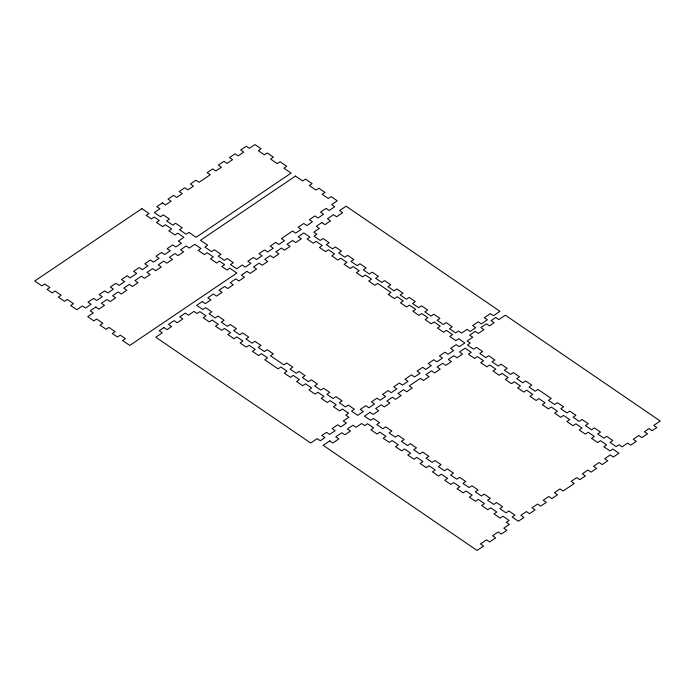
<?xml version="1.0" encoding="UTF-8"?>
<svg xmlns="http://www.w3.org/2000/svg" width="695" height="695" viewBox="0 0 695 695"><rect width="100%" height="100%" fill="white"/><g stroke="black" fill="none" stroke-linecap="round" stroke-linejoin="round"><path stroke-width="1.04" d="M141.876 208.622L34.75 281.006L41.935 285.906L44.723 284.02L49.858 287.522L47.06 289.415L52.186 292.916L54.983 291.023L61.134 295.227L58.345 297.121L64.496 301.326L67.293 299.432L73.444 303.637L70.655 305.531L76.806 309.735L82.401 305.956L85.476 308.059L91.062 304.28L87.987 302.177L93.573 298.407L96.648 300.509L102.243 296.73L99.168 294.628L104.754 290.849L107.829 292.951L113.415 289.181L110.34 287.078L115.935 283.299L119.01 285.402L124.596 281.623L121.521 279.52L127.107 275.75L130.182 277.852L136.707 273.439L133.631 271.337L139.217 267.566L142.293 269.669L147.887 265.89L144.803 263.787L150.398 260.008L153.473 262.111L159.059 258.34L155.984 256.238L161.57 252.459L164.654 254.561L170.24 250.782L167.165 248.68L172.751 244.901L175.826 247.003L181.421 243.233L178.337 241.13L183.932 237.351L177.772 233.146L174.984 235.032L168.824 230.827L171.622 228.942L165.462 224.737L162.673 226.622L156.514 222.417L159.311 220.532L154.177 217.031L151.388 218.916L146.254 215.415L149.051 213.521L141.876 208.622M162.43 202.879L156.844 206.658L159.92 208.761L154.333 212.54L160.484 216.744L163.282 214.851L169.432 219.055L166.635 220.949L172.794 225.154L175.592 223.26L182.255 227.821L179.458 229.706L186.13 234.258L188.927 232.373L196.103 237.282L291.118 173.081L283.934 168.173L286.731 166.287L280.059 161.726L277.27 163.62L270.598 159.059L273.396 157.174L267.236 152.97L264.447 154.855L258.288 150.65L261.085 148.765L254.935 144.56L249.34 148.339L246.265 146.237L240.679 150.016L243.754 152.118L238.168 155.888L235.084 153.786L229.498 157.565L232.573 159.668L226.987 163.447L223.912 161.344L218.317 165.115L221.401 167.217L215.806 170.996L212.731 168.894L207.145 172.673L210.22 174.775L199.039 182.325L195.964 180.222L190.378 184.001L193.453 186.104L187.867 189.883L184.783 187.78L179.197 191.551L182.272 193.653L176.686 197.432L173.611 195.33L168.016 199.109L171.1 201.211L165.506 204.982L162.43 202.879M95.806 307.042L90.22 310.821L93.295 312.924L87.709 316.694L93.86 320.899L96.657 319.014L102.817 323.218L100.019 325.104L106.17 329.308L108.967 327.423L115.118 331.628L112.329 333.513L117.455 337.023L120.252 335.129L125.378 338.639L122.589 340.524L129.765 345.432L236.891 273.048L229.706 268.14L226.909 270.034L221.783 266.524L224.581 264.639L219.446 261.138L216.658 263.023L210.498 258.818L213.296 256.933L207.136 252.728L204.347 254.613L198.188 250.409L200.985 248.523L194.826 244.319L189.24 248.089L186.164 245.987L180.578 249.766L183.654 251.868L178.059 255.647L174.984 253.545L169.398 257.315L172.473 259.417L166.887 263.197L163.811 261.094L158.217 264.873L161.292 266.976L155.706 270.746L152.631 268.644L147.045 272.423L150.12 274.525L144.525 278.304L141.45 276.202L134.934 280.606L138.01 282.709L132.424 286.488L129.339 284.385L123.753 288.156L126.829 290.258L121.243 294.037L118.167 291.935L112.573 295.714L115.657 297.816L110.062 301.595L106.987 299.493L101.401 303.263L104.476 305.366L98.89 309.145L95.806 307.042M295.488 176.078L200.473 240.279L207.657 245.179L204.86 247.072L211.532 251.625L214.329 249.74L220.993 254.292L218.195 256.177L224.355 260.382L227.143 258.497L233.303 262.701L230.505 264.587L236.665 268.791L242.251 265.021L245.326 267.123L250.921 263.344L247.837 261.242L253.432 257.463L256.507 259.565L262.093 255.795L259.018 253.692L264.604 249.913L267.688 252.016L273.274 248.237L270.199 246.134L275.785 242.355L278.86 244.458L284.455 240.687L281.371 238.585L292.552 231.027L295.627 233.129L301.222 229.359L298.138 227.256L303.732 223.477L306.808 225.58L312.394 221.801L309.318 219.698L314.905 215.928L317.989 218.03L323.575 214.251L320.499 212.149L326.085 208.37L329.161 210.472L334.755 206.693L331.671 204.591L337.266 200.82L331.107 196.615L328.318 198.501L322.159 194.296L324.956 192.411L318.796 188.206L316.008 190.091L309.336 185.539L312.133 183.645L305.461 179.093L302.673 180.978L295.488 176.078M163.89 327.562L159.233 330.707L162.309 332.809L155.793 337.223L310.691 443.036L317.207 438.632L320.282 440.734L324.939 437.589L321.863 435.487L326.52 432.333L329.604 434.436L335.19 430.665L332.114 428.563L337.701 424.784L340.776 426.886L346.371 423.107L343.287 421.005L348.881 417.235L345.797 415.132L348.595 413.238L342.444 409.034L339.647 410.927L333.487 406.723L336.284 404.829L330.134 400.624L327.336 402.518L321.186 398.313L323.974 396.419L317.823 392.215L315.026 394.108L308.875 389.904L311.664 388.01L305.513 383.805L302.716 385.699L296.565 381.494L299.354 379.6L293.203 375.396L290.406 377.289L284.255 373.085L287.044 371.191L280.893 366.986L278.096 368.88L264.76 359.767L267.558 357.882L261.398 353.677L258.61 355.562L252.45 351.357L255.247 349.472L249.088 345.267L246.299 347.153L240.14 342.948L242.937 341.063L236.778 336.858L233.989 338.743L227.83 334.538L230.627 332.653L224.468 328.448L221.679 330.334L215.52 326.129L218.317 324.244L212.166 320.039L209.369 321.924L203.209 317.719L206.007 315.834L199.856 311.629L197.059 313.514L193.983 311.412L188.388 315.191L185.313 313.089L179.727 316.868L182.802 318.97L177.216 322.741L174.132 320.638L168.546 324.417L171.622 326.52L166.965 329.665L163.89 327.562M202.271 301.552L196.676 305.322L202.836 309.527L205.633 307.642L211.784 311.846L208.987 313.732L215.146 317.936L217.935 316.051L224.094 320.256L221.297 322.141L227.456 326.346L230.245 324.461L236.404 328.666L233.607 330.551L239.766 334.755L242.555 332.87L248.714 337.075L245.917 338.96L252.077 343.165L254.865 341.28L261.025 345.485L258.227 347.37L264.387 351.574L267.175 349.689L273.335 353.894L270.537 355.779L283.873 364.892L286.67 363.007L292.821 367.212L290.032 369.097L296.183 373.302L298.98 371.417L305.131 375.621L302.342 377.507L308.493 381.711L311.291 379.826L317.441 384.031L314.644 385.916L320.803 390.121L323.601 388.236L329.751 392.44L326.954 394.326L333.113 398.53L335.911 396.645L342.062 400.85L339.264 402.735L345.424 406.94L348.221 405.055L354.372 409.259L351.574 411.145L357.734 415.349L363.32 411.57L360.245 409.468L365.831 405.698L368.906 407.8L374.501 404.021L371.425 401.918L377.011 398.139L380.087 400.242L385.673 396.463L382.597 394.36L388.192 390.59L391.268 392.692L396.854 388.913L393.778 386.811L399.364 383.032L402.44 385.134L408.035 381.364L404.959 379.262L411.475 374.848L414.55 376.951L420.145 373.18L417.061 371.078L422.656 367.299L425.731 369.401L431.317 365.622L428.242 363.52L433.828 359.749L436.912 361.852L442.498 358.073L439.422 355.97L445.009 352.191L448.084 354.294L453.679 350.523L450.595 348.421L456.189 344.642L459.265 346.744L464.851 342.965L458.7 338.76L455.903 340.654L449.752 336.45L452.541 334.556L446.39 330.351L443.592 332.245L437.442 328.04L440.23 326.146L434.08 321.941L431.282 323.835L425.132 319.631L427.92 317.737L421.769 313.532L418.972 315.426L412.821 311.221L415.619 309.327L409.459 305.122L406.662 307.016L400.511 302.812L403.309 300.918L397.149 296.713L394.352 298.607L388.201 294.402L390.998 292.508L377.663 283.404L374.866 285.289L368.706 281.084L371.504 279.199L365.353 274.994L362.555 276.879L356.405 272.675L359.193 270.789L353.043 266.585L350.245 268.47L344.094 264.265L346.883 262.38L340.732 258.175L337.935 260.06L331.784 255.856L334.573 253.97L328.422 249.766L325.625 251.651L319.474 247.446L322.263 245.561L316.112 241.356L313.315 243.241L307.164 239.037L309.953 237.151L303.802 232.947L298.216 236.717L301.291 238.819L295.696 242.598L292.621 240.496L287.035 244.275L290.11 246.378L284.524 250.157L281.449 248.054L275.854 251.825L278.93 253.927L273.344 257.706L270.268 255.604L264.682 259.383L267.757 261.485L262.163 265.255L259.087 263.153L253.501 266.932L256.577 269.035L250.061 273.439L246.977 271.337L241.391 275.116L244.466 277.218L238.88 280.997L235.805 278.895L230.21 282.665L233.294 284.768L227.699 288.547L224.624 286.444L219.038 290.223L222.113 292.326L216.527 296.096L213.443 293.994L207.857 297.773L210.933 299.875L205.346 303.654L202.271 301.552M321.872 222.556L316.286 226.335L319.361 228.438L313.775 232.217L316.851 234.319L314.053 236.204L320.213 240.409L323.001 238.524L329.161 242.729L326.363 244.614L332.523 248.819L335.311 246.934L341.471 251.138L338.673 253.023L344.833 257.228L347.622 255.343L353.781 259.548L350.984 261.433L357.134 265.638L359.932 263.753L366.091 267.957L363.294 269.842L369.445 274.047L372.242 272.162L378.401 276.367L375.604 278.252L381.755 282.457L384.552 280.572L390.703 284.776L387.914 286.661L394.065 290.866L396.862 288.981L403.013 293.186L400.224 295.071L406.375 299.276L409.173 297.39L415.323 301.595L412.535 303.48L418.685 307.685L421.483 305.8L427.634 310.005L424.845 311.89L430.996 316.095L433.793 314.209L439.944 318.414L437.155 320.299L443.306 324.504L446.103 322.619L452.254 326.824L449.465 328.709L455.616 332.914L458.413 331.029L461.489 333.131L467.075 329.352L470.159 331.454L475.745 327.675L472.67 325.573L478.256 321.802L481.331 323.905L487.386 319.813L484.311 317.711L490.366 313.619L493.441 315.721L499.966 311.317L346.093 206.198L339.568 210.602L342.644 212.705L336.597 216.797L333.513 214.694L327.458 218.786L330.542 220.888L324.947 224.659L321.872 222.556M475.258 331.35L469.672 335.129L472.748 337.231L467.162 341.01L470.237 343.113L467.448 344.998L473.599 349.203L476.396 347.318L482.547 351.522L479.75 353.408L485.909 357.612L488.707 355.727L494.857 359.932L492.06 361.817L498.219 366.022L501.017 364.137L507.168 368.341L504.37 370.227L510.53 374.431L513.327 372.546L519.478 376.751L516.68 378.636L522.84 382.841L525.629 380.956L531.788 385.16L528.991 387.046L535.15 391.25L537.939 389.365L551.274 398.47L548.485 400.363L554.636 404.568L557.433 402.674L563.584 406.879L560.795 408.773L566.946 412.978L569.744 411.084L575.894 415.289L573.106 417.182L579.256 421.387L582.054 419.493L588.205 423.698L585.416 425.592L591.567 429.797L594.364 427.903L600.515 432.108L597.726 433.993L603.877 438.197L606.674 436.312L612.825 440.517L610.036 442.402L616.187 446.607L618.984 444.722L622.06 446.824L627.646 443.045L630.721 445.147L636.316 441.377L633.241 439.275L638.827 435.496L641.902 437.598L647.488 433.819L644.413 431.717L649.069 428.572L652.153 430.674L656.81 427.529L653.726 425.427L660.25 421.022L505.352 315.2L498.828 319.604L495.752 317.502L491.096 320.656L494.171 322.758L489.515 325.903L486.439 323.801L480.853 327.58L483.928 329.682L478.342 333.452L475.258 331.35M370.061 412.344L364.475 416.123L370.626 420.327L373.423 418.442L379.574 422.647L376.786 424.532L382.936 428.737L385.734 426.852L391.884 431.056L389.087 432.942L395.246 437.146L398.044 435.261L404.195 439.466L401.397 441.351L407.557 445.556L410.354 443.671L416.505 447.875L413.707 449.761L419.867 453.965L422.656 452.08L428.815 456.285L426.018 458.17L432.177 462.375L434.966 460.49L441.125 464.694L438.328 466.58L444.487 470.784L447.276 468.899L453.435 473.104L450.638 474.989L456.797 479.194L459.586 477.309L465.746 481.513L462.948 483.399L469.108 487.603L471.896 485.718L478.056 489.923L475.258 491.808L481.418 496.013L484.207 494.128L490.366 498.332L487.569 500.218L493.728 504.422L496.517 502.537L502.676 506.742L499.879 508.627L506.03 512.832L508.827 510.947L514.986 515.151L512.189 517.037L518.34 521.241L523.934 517.462L520.859 515.36L526.445 511.589L529.52 513.692L535.107 509.913L532.031 507.81L537.626 504.031L540.701 506.134L546.287 502.355L543.212 500.252L548.798 496.482L551.873 498.584L557.468 494.805L554.393 492.703L559.979 488.924L563.054 491.026L574.235 483.477L571.16 481.374L576.746 477.595L579.821 479.698L585.407 475.927L582.332 473.825L587.927 470.046L591.002 472.148L596.588 468.369L593.513 466.267L599.099 462.488L602.174 464.59L607.769 460.82L604.693 458.717L610.279 454.938L613.355 457.041L618.941 453.262L612.79 449.057L609.993 450.951L603.842 446.746L606.631 444.852L600.48 440.647L597.683 442.541L591.532 438.337L594.329 436.443L588.17 432.238L585.372 434.132L579.222 429.927L582.019 428.033L575.86 423.828L573.062 425.722L566.911 421.517L569.709 419.624L563.549 415.419L560.752 417.313L554.601 413.108L557.399 411.214L551.239 407.009L548.451 408.903L542.291 404.698L545.089 402.805L538.929 398.6L536.14 400.494L529.981 396.289L532.778 394.395L526.619 390.19L523.83 392.084L517.671 387.88L520.468 385.986L514.309 381.781L511.52 383.675L505.361 379.47L508.158 377.576L501.999 373.371L499.21 375.265L493.05 371.06L495.848 369.167L489.688 364.962L486.9 366.856L480.74 362.651L483.538 360.757L477.378 356.561L474.589 358.446L468.43 354.241L471.227 352.356L465.077 348.152L459.482 351.922L462.557 354.024L456.971 357.803L453.896 355.701L448.31 359.48L451.385 361.582L445.79 365.353L442.715 363.25L437.129 367.03L440.204 369.132L434.618 372.911L431.543 370.809L425.948 374.579L429.024 376.681L423.437 380.46L420.362 378.358L409.181 385.916L412.257 388.019L406.671 391.789L403.595 389.687L398.009 393.466L401.084 395.568L395.49 399.347L392.414 397.245L386.828 401.015L389.904 403.117L384.318 406.896L381.242 404.794L375.647 408.573L378.723 410.676L373.137 414.446L370.061 412.344M329.699 440.917L323.175 445.321L477.048 550.44L483.564 546.035L480.488 543.933L486.543 539.841L489.619 541.944L495.674 537.852L492.599 535.749L498.185 531.97L501.269 534.073L506.855 530.294L503.779 528.191L509.366 524.421L506.29 522.319L509.079 520.425L502.928 516.22L500.131 518.114L493.98 513.909L496.777 512.015L490.618 507.81L487.82 509.704L481.67 505.5L484.467 503.606L478.308 499.401L475.51 501.295L469.36 497.09L472.157 495.196L465.998 490.991L463.2 492.885L457.049 488.681L459.847 486.787L453.687 482.582L450.899 484.476L444.739 480.271L447.537 478.377L441.377 474.181L438.588 476.066L432.429 471.862L435.226 469.976L429.067 465.772L426.278 467.657L420.119 463.452L422.916 461.567L416.757 457.362L413.968 459.247L407.809 455.043L410.606 453.157L404.447 448.953L401.658 450.838L395.498 446.633L398.296 444.748L392.136 440.543L389.348 442.428L383.188 438.224L385.986 436.338L379.835 432.134L377.038 434.019L370.878 429.814L373.675 427.929L367.525 423.724L364.727 425.609L361.652 423.507L356.057 427.286L352.982 425.184L347.396 428.954L350.471 431.056L344.885 434.835L341.801 432.733L335.746 436.825L338.83 438.927L332.775 443.019L329.699 440.917"/></g></svg>
